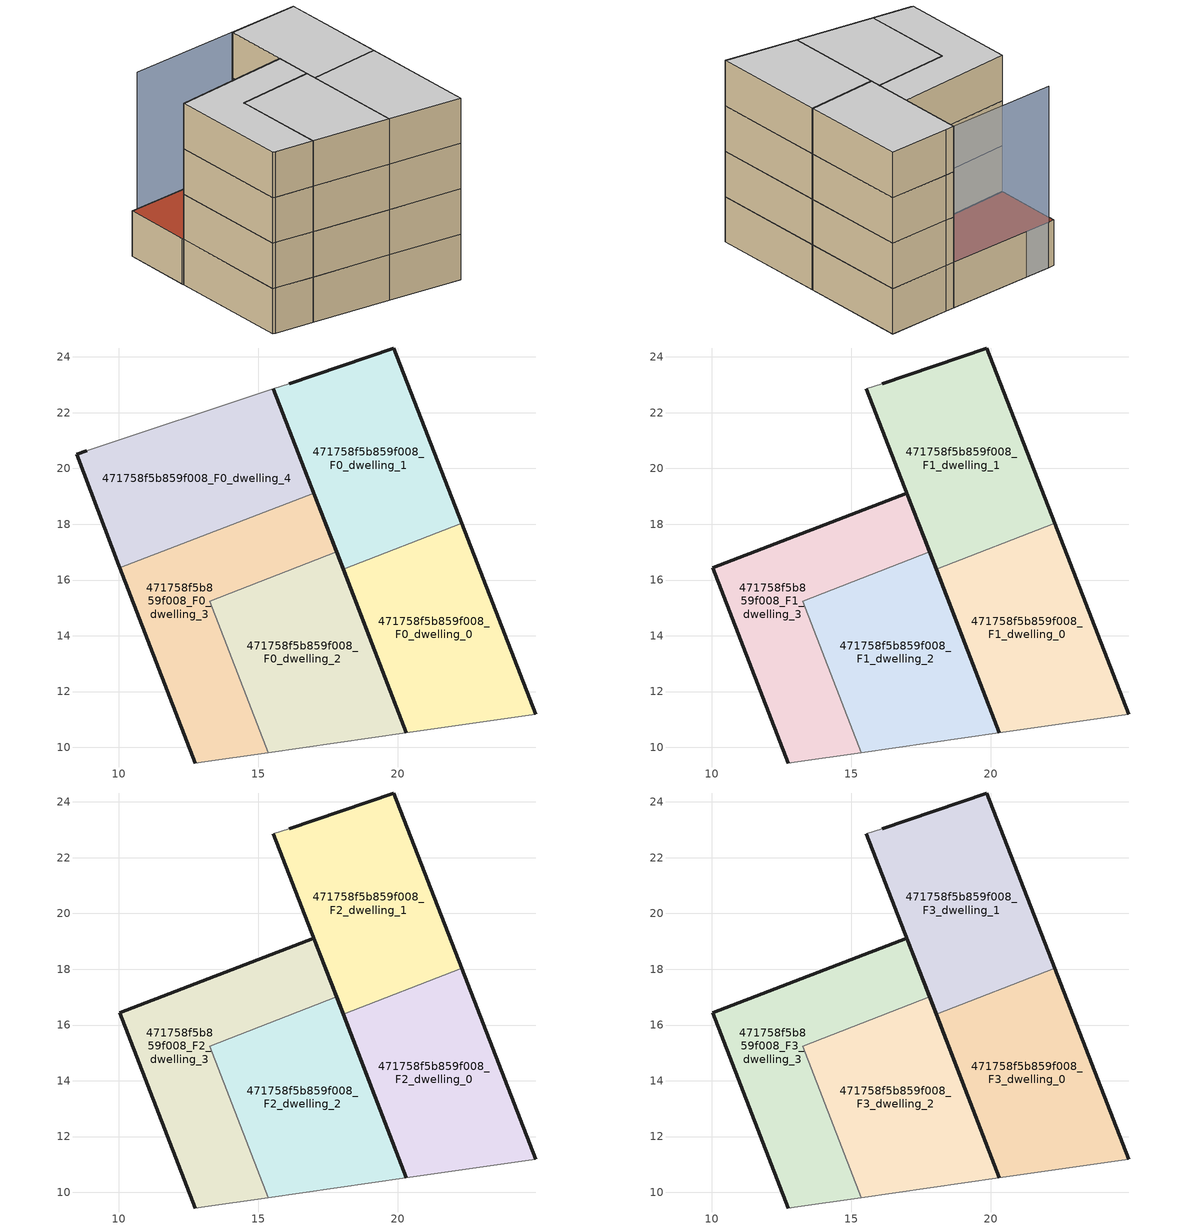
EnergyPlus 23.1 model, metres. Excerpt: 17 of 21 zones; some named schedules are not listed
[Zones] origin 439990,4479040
471758f5b859f008_F0_dwelling_0
 floor ground (EU_floor_Construction): 24.96,11.19 22.31,18.04 18.05,16.39 20.32,10.52 z0
 wall outside (EU_wall_Construction): 22.31,18.04 24.96,11.19 / 20.32,10.52 18.05,16.39 z0:3
 wall adiabatic (EU_wall_Construction): 24.96,11.19 20.32,10.52 z0:3
 wall to 471758f5b859f008_F0_dwelling_1 (EU_wall_Construction): 18.05,16.39 22.31,18.04 z0:3
471758f5b859f008_F0_dwelling_1
 floor ground (EU_floor_Construction): 22.31,18.04 19.87,24.32 16.11,23.04 15.55,22.86 18.05,16.39 z0
 wall outside (EU_wall_Construction): 16.11,23.04 19.87,24.32 22.31,18.04 / 18.05,16.39 15.55,22.86 z0:3
 wall adiabatic (EU_wall_Construction): 15.55,22.86 16.11,23.04 z0:3
471758f5b859f008_F0_dwelling_2
 floor ground (EU_floor_Construction): 20.32,10.52 17.81,17 13.26,15.25 15.37,9.81 z0
 wall outside (EU_wall_Construction): 17.81,17 20.32,10.52 z0:3
 wall to 471758f5b859f008_F0_dwelling_3 (EU_wall_Construction): 15.37,9.81 13.26,15.25 17.81,17 z0:3
 wall adiabatic (EU_wall_Construction): 20.32,10.52 15.37,9.81 z0:3
471758f5b859f008_F0_dwelling_3
 floor ground (EU_floor_Construction): 15.37,9.81 13.26,15.25 17.81,17 16.99,19.12 10.04,16.43 12.75,9.44 12.95,9.46 z0
 wall outside (EU_wall_Construction): 12.75,9.44 10.04,16.43 / 16.99,19.12 17.81,17 z0:3
 wall adiabatic (EU_wall_Construction): 15.37,9.81 12.95,9.46 12.75,9.44 z0:3
 wall to 471758f5b859f008_F0_dwelling_4 (EU_wall_Construction): 10.04,16.43 16.99,19.12 z0:3
471758f5b859f008_F0_dwelling_4
 floor ground (EU_floor_Construction): 16.99,19.12 15.55,22.86 8.85,20.63 8.49,20.5 10.01,16.53 10.04,16.43 z0
 wall outside (EU_wall_Construction): 10.04,16.43 10.01,16.53 8.49,20.5 8.85,20.63 / 15.55,22.86 16.99,19.12 z0:3
 wall adiabatic (EU_wall_Construction): 8.85,20.63 15.55,22.86 z0:3
 roof outside (EU_roof_Construction): 15.55,22.86 16.99,19.12 10.04,16.43 10.01,16.53 8.49,20.5 8.85,20.63 z3
471758f5b859f008_F1_dwelling_0
 floor to 471758f5b859f008_F0_dwelling_0 (EU_floor_Construction): 24.96,11.19 22.31,18.04 18.05,16.39 20.32,10.52 z3
 wall outside (EU_wall_Construction): 22.31,18.04 24.96,11.19 / 20.32,10.52 18.05,16.39 z3:6
 wall adiabatic (EU_wall_Construction): 24.96,11.19 20.32,10.52 z3:6
 wall to 471758f5b859f008_F1_dwelling_1 (EU_wall_Construction): 18.05,16.39 22.31,18.04 z3:6
471758f5b859f008_F1_dwelling_1
 floor to 471758f5b859f008_F0_dwelling_1 (EU_floor_Construction): 22.31,18.04 19.87,24.32 16.11,23.04 15.55,22.86 18.05,16.39 z3
 wall outside (EU_wall_Construction): 16.11,23.04 19.87,24.32 22.31,18.04 / 18.05,16.39 15.55,22.86 z3:6
 wall adiabatic (EU_wall_Construction): 15.55,22.86 16.11,23.04 z3:6
471758f5b859f008_F1_dwelling_2
 floor to 471758f5b859f008_F0_dwelling_2 (EU_floor_Construction): 20.32,10.52 17.81,17 13.26,15.25 15.37,9.81 z3
 wall outside (EU_wall_Construction): 17.81,17 20.32,10.52 z3:6
 wall to 471758f5b859f008_F1_dwelling_3 (EU_wall_Construction): 15.37,9.81 13.26,15.25 17.81,17 z3:6
 wall adiabatic (EU_wall_Construction): 20.32,10.52 15.37,9.81 z3:6
471758f5b859f008_F1_dwelling_3
 floor to 471758f5b859f008_F0_dwelling_3 (EU_floor_Construction): 15.37,9.81 13.26,15.25 17.81,17 16.99,19.12 10.04,16.43 12.75,9.44 12.95,9.46 z3
 wall outside (EU_wall_Construction): 12.75,9.44 10.04,16.43 16.99,19.12 17.81,17 z3:6
 wall adiabatic (EU_wall_Construction): 15.37,9.81 12.95,9.46 12.75,9.44 z3:6
471758f5b859f008_F2_dwelling_0
 floor to 471758f5b859f008_F1_dwelling_0 (EU_floor_Construction): 24.96,11.19 22.31,18.04 18.05,16.39 20.32,10.52 z6
 wall outside (EU_wall_Construction): 22.31,18.04 24.96,11.19 / 20.32,10.52 18.05,16.39 z6:9
 wall adiabatic (EU_wall_Construction): 24.96,11.19 20.32,10.52 z6:9
 wall to 471758f5b859f008_F2_dwelling_1 (EU_wall_Construction): 18.05,16.39 22.31,18.04 z6:9
471758f5b859f008_F2_dwelling_1
 floor to 471758f5b859f008_F1_dwelling_1 (EU_floor_Construction): 22.31,18.04 19.87,24.32 16.11,23.04 15.55,22.86 18.05,16.39 z6
 wall outside (EU_wall_Construction): 16.11,23.04 19.87,24.32 22.31,18.04 / 18.05,16.39 15.55,22.86 z6:9
 wall adiabatic (EU_wall_Construction): 15.55,22.86 16.11,23.04 z6:9
471758f5b859f008_F2_dwelling_2
 floor to 471758f5b859f008_F1_dwelling_2 (EU_floor_Construction): 20.32,10.52 17.81,17 13.26,15.25 15.37,9.81 z6
 wall outside (EU_wall_Construction): 17.81,17 20.32,10.52 z6:9
 wall to 471758f5b859f008_F2_dwelling_3 (EU_wall_Construction): 15.37,9.81 13.26,15.25 17.81,17 z6:9
 wall adiabatic (EU_wall_Construction): 20.32,10.52 15.37,9.81 z6:9
471758f5b859f008_F2_dwelling_3
 floor to 471758f5b859f008_F1_dwelling_3 (EU_floor_Construction): 15.37,9.81 13.26,15.25 17.81,17 16.99,19.12 10.04,16.43 12.75,9.44 12.95,9.46 z6
 wall outside (EU_wall_Construction): 12.75,9.44 10.04,16.43 16.99,19.12 17.81,17 z6:9
 wall adiabatic (EU_wall_Construction): 15.37,9.81 12.95,9.46 12.75,9.44 z6:9
471758f5b859f008_F3_dwelling_0
 floor to 471758f5b859f008_F2_dwelling_0 (EU_floor_Construction): 24.96,11.19 22.31,18.04 18.05,16.39 20.32,10.52 z9
 wall outside (EU_wall_Construction): 22.31,18.04 24.96,11.19 / 20.32,10.52 18.05,16.39 z9:12
 wall adiabatic (EU_wall_Construction): 24.96,11.19 20.32,10.52 z9:12
 wall to 471758f5b859f008_F3_dwelling_1 (EU_wall_Construction): 18.05,16.39 22.31,18.04 z9:12
 ceiling to 471758f5b859f008_F4_dwelling_0 (EU_floor_Construction): 22.31,18.04 24.96,11.19 20.32,10.52 18.05,16.39 z12
471758f5b859f008_F3_dwelling_1
 floor to 471758f5b859f008_F2_dwelling_1 (EU_floor_Construction): 22.31,18.04 19.87,24.32 16.11,23.04 15.55,22.86 18.05,16.39 z9
 wall outside (EU_wall_Construction): 16.11,23.04 19.87,24.32 22.31,18.04 / 18.05,16.39 15.55,22.86 z9:12
 wall adiabatic (EU_wall_Construction): 15.55,22.86 16.11,23.04 z9:12
 ceiling to 471758f5b859f008_F4_dwelling_1 (EU_floor_Construction): 19.87,24.32 22.31,18.04 18.05,16.39 15.55,22.86 16.11,23.04 z12
471758f5b859f008_F3_dwelling_2
 floor to 471758f5b859f008_F2_dwelling_2 (EU_floor_Construction): 20.32,10.52 17.81,17 13.26,15.25 15.37,9.81 z9
 wall outside (EU_wall_Construction): 17.81,17 20.32,10.52 z9:12
 wall to 471758f5b859f008_F3_dwelling_3 (EU_wall_Construction): 15.37,9.81 13.26,15.25 17.81,17 z9:12
 wall adiabatic (EU_wall_Construction): 20.32,10.52 15.37,9.81 z9:12
 ceiling to 471758f5b859f008_F4_dwelling_2 (EU_floor_Construction): 17.81,17 20.32,10.52 15.37,9.81 13.26,15.25 z12
471758f5b859f008_F3_dwelling_3
 floor to 471758f5b859f008_F2_dwelling_3 (EU_floor_Construction): 15.37,9.81 13.26,15.25 17.81,17 16.99,19.12 10.04,16.43 12.75,9.44 12.95,9.46 z9
 wall outside (EU_wall_Construction): 12.75,9.44 10.04,16.43 16.99,19.12 17.81,17 z9:12
 wall adiabatic (EU_wall_Construction): 15.37,9.81 12.95,9.46 12.75,9.44 z9:12
 ceiling to 471758f5b859f008_F4_dwelling_3 (EU_floor_Construction): 16.99,19.12 17.81,17 13.26,15.25 15.37,9.81 12.95,9.46 12.75,9.44 10.04,16.43 z12
shading: 16.11,23.04 8.85,20.64 z0:12
[Building]
EU S2 Campaign: North Axis=0; Terrain=City; Solar Distribution=FullExterior
[Site:Location]
Madrid: Latitude=40.5; Longitude=-3.5; Time Zone=1; Elevation=609
[SizingPeriod:WeatherFileDays]
AnnualSizingPeriod: Begin Month=1; Begin Day of Month=1; End Month=12; End Day of Month=31; Day of Week for Start Day=Monday; Use Weather File Daylight Saving Period=No; Use Weather File Rain and Snow Indicators=No
[MATERIAL]
EU_InternalMass_Material: Roughness=MediumRough; Thickness=0.1; Conductivity=1; Density=1800; Specific Heat=900; Thermal Absorptance=0.9; Solar Absorptance=0.7; Visible Absorptance=0.7
[MATERIAL:NOMASS] Roughness=MediumRough; Thermal Absorptance=0.9; Solar Absorptance=0.7; Visible Absorptance=0.7
Name | Thermal Resistance
EU_wall_NoMass | 1.60022
EU_roof_NoMass | 1.57597
EU_floor_NoMass | 0.470652
[CONSTRUCTION]
EU_wall_Construction: EU_wall_NoMass
EU_roof_Construction: EU_roof_NoMass
EU_floor_Construction: EU_floor_NoMass
EU_InternalMass_Construction: EU_InternalMass_Material
[ZONE] Type=1; Multiplier=1; Ceiling Height=autocalculate; Floor Area=autocalculate; Part of Total Floor Area=Yes
Name | Volume
471758f5b859f008_F0_dwelling_0; 471758f5b859f008_F1_dwelling_0; 471758f5b859f008_F2_dwelling_0; 471758f5b859f008_F3_dwelling_0 | 93.4827
471758f5b859f008_F0_dwelling_1; 471758f5b859f008_F1_dwelling_1; 471758f5b859f008_F2_dwelling_1; 471758f5b859f008_F3_dwelling_1 | 93.4845
471758f5b859f008_F0_dwelling_2; 471758f5b859f008_F1_dwelling_2; 471758f5b859f008_F2_dwelling_2; 471758f5b859f008_F3_dwelling_2 | 93.4977
471758f5b859f008_F0_dwelling_3; 471758f5b859f008_F1_dwelling_3; 471758f5b859f008_F2_dwelling_3; 471758f5b859f008_F3_dwelling_3 | 93.4834
471758f5b859f008_F0_dwelling_4 | 93.5046
[INTERNALMASS] Construction=EU_InternalMass_Construction
Name | Zone or ZoneList | Surface Area
471758f5b859f008_F0_dwelling_0_EU_InternalMass | 471758f5b859f008_F0_dwelling_0 | 31.1616
471758f5b859f008_F0_dwelling_1_EU_InternalMass | 471758f5b859f008_F0_dwelling_1 | 31.162
471758f5b859f008_F0_dwelling_2_EU_InternalMass | 471758f5b859f008_F0_dwelling_2 | 31.1667
471758f5b859f008_F0_dwelling_3_EU_InternalMass | 471758f5b859f008_F0_dwelling_3 | 31.1612
471758f5b859f008_F0_dwelling_4_EU_InternalMass | 471758f5b859f008_F0_dwelling_4 | 31.1667
471758f5b859f008_F1_dwelling_0_EU_InternalMass | 471758f5b859f008_F1_dwelling_0 | 38.9575
471758f5b859f008_F1_dwelling_1_EU_InternalMass | 471758f5b859f008_F1_dwelling_1 | 38.9543
471758f5b859f008_F1_dwelling_2_EU_InternalMass | 471758f5b859f008_F1_dwelling_2 | 38.9583
471758f5b859f008_F1_dwelling_3_EU_InternalMass | 471758f5b859f008_F1_dwelling_3 | 38.9539
471758f5b859f008_F2_dwelling_0_EU_InternalMass | 471758f5b859f008_F2_dwelling_0 | 38.9575
471758f5b859f008_F2_dwelling_1_EU_InternalMass | 471758f5b859f008_F2_dwelling_1 | 38.9543
471758f5b859f008_F2_dwelling_2_EU_InternalMass | 471758f5b859f008_F2_dwelling_2 | 38.9583
471758f5b859f008_F2_dwelling_3_EU_InternalMass | 471758f5b859f008_F2_dwelling_3 | 38.9539
471758f5b859f008_F3_dwelling_0_EU_InternalMass | 471758f5b859f008_F3_dwelling_0 | 38.9575
471758f5b859f008_F3_dwelling_1_EU_InternalMass | 471758f5b859f008_F3_dwelling_1 | 38.9543
471758f5b859f008_F3_dwelling_2_EU_InternalMass | 471758f5b859f008_F3_dwelling_2 | 38.9583
471758f5b859f008_F3_dwelling_3_EU_InternalMass | 471758f5b859f008_F3_dwelling_3 | 38.9539
[OTHEREQUIPMENT] Fuel Type=Electricity; Design Level Calculation Method=Watts/Area; Power per Zone Floor Area=1; Fraction Latent=0; Fraction Radiant=0; Fraction Lost=0; Carbon Dioxide Generation Rate=0; EndUse Subcategory=EU_Step8_InternalGains
Name | Zone or ZoneList or Space or SpaceList | Schedule
EU_Step8_InternalGain_471758f5b859f008_F0_dwelling_0_f000 | 471758f5b859f008_F0_dwelling_0 | EU_Step8_GainSchedule_471758f5b859f008_F0_dwelling_0_f000
EU_Step8_InternalGain_471758f5b859f008_F0_dwelling_1_f000 | 471758f5b859f008_F0_dwelling_1 | EU_Step8_GainSchedule_471758f5b859f008_F0_dwelling_1_f000
EU_Step8_InternalGain_471758f5b859f008_F0_dwelling_2_f000 | 471758f5b859f008_F0_dwelling_2 | EU_Step8_GainSchedule_471758f5b859f008_F0_dwelling_2_f000
EU_Step8_InternalGain_471758f5b859f008_F0_dwelling_3_f000 | 471758f5b859f008_F0_dwelling_3 | EU_Step8_GainSchedule_471758f5b859f008_F0_dwelling_3_f000
EU_Step8_InternalGain_471758f5b859f008_F0_dwelling_4_f000 | 471758f5b859f008_F0_dwelling_4 | EU_Step8_GainSchedule_471758f5b859f008_F0_dwelling_4_f000
EU_Step8_InternalGain_471758f5b859f008_F1_dwelling_0_f000 | 471758f5b859f008_F1_dwelling_0 | EU_Step8_GainSchedule_471758f5b859f008_F1_dwelling_0_f000
EU_Step8_InternalGain_471758f5b859f008_F1_dwelling_1_f000 | 471758f5b859f008_F1_dwelling_1 | EU_Step8_GainSchedule_471758f5b859f008_F1_dwelling_1_f000
EU_Step8_InternalGain_471758f5b859f008_F1_dwelling_2_f000 | 471758f5b859f008_F1_dwelling_2 | EU_Step8_GainSchedule_471758f5b859f008_F1_dwelling_2_f000
EU_Step8_InternalGain_471758f5b859f008_F1_dwelling_3_f000 | 471758f5b859f008_F1_dwelling_3 | EU_Step8_GainSchedule_471758f5b859f008_F1_dwelling_3_f000
EU_Step8_InternalGain_471758f5b859f008_F2_dwelling_0_f000 | 471758f5b859f008_F2_dwelling_0 | EU_Step8_GainSchedule_471758f5b859f008_F2_dwelling_0_f000
EU_Step8_InternalGain_471758f5b859f008_F2_dwelling_1_f000 | 471758f5b859f008_F2_dwelling_1 | EU_Step8_GainSchedule_471758f5b859f008_F2_dwelling_1_f000
EU_Step8_InternalGain_471758f5b859f008_F2_dwelling_2_f000 | 471758f5b859f008_F2_dwelling_2 | EU_Step8_GainSchedule_471758f5b859f008_F2_dwelling_2_f000
EU_Step8_InternalGain_471758f5b859f008_F2_dwelling_3_f000 | 471758f5b859f008_F2_dwelling_3 | EU_Step8_GainSchedule_471758f5b859f008_F2_dwelling_3_f000
EU_Step8_InternalGain_471758f5b859f008_F3_dwelling_0_f000 | 471758f5b859f008_F3_dwelling_0 | EU_Step8_GainSchedule_471758f5b859f008_F3_dwelling_0_f000
EU_Step8_InternalGain_471758f5b859f008_F3_dwelling_1_f000 | 471758f5b859f008_F3_dwelling_1 | EU_Step8_GainSchedule_471758f5b859f008_F3_dwelling_1_f000
EU_Step8_InternalGain_471758f5b859f008_F3_dwelling_2_f000 | 471758f5b859f008_F3_dwelling_2 | EU_Step8_GainSchedule_471758f5b859f008_F3_dwelling_2_f000
EU_Step8_InternalGain_471758f5b859f008_F3_dwelling_3_f000 | 471758f5b859f008_F3_dwelling_3 | EU_Step8_GainSchedule_471758f5b859f008_F3_dwelling_3_f000
[ZONEVENTILATION:DESIGNFLOWRATE] Schedule=EU_AlwaysOn; Design Flow Rate Calculation Method=AirChanges/Hour; Air Changes per Hour=0.480704; Ventilation Type=Natural; Fan Pressure Rise=0; Fan Total Efficiency=1; Constant Term Coefficient=1; Temperature Term Coefficient=0; Velocity Term Coefficient=0; Velocity Squared Term Coefficient=0; Minimum Indoor Temperature=-100; Maximum Indoor Temperature=100; Delta Temperature=-100; Minimum Outdoor Temperature=-100; Maximum Outdoor Temperature=100; Maximum Wind Speed=40
Name | Zone or ZoneList or Space or SpaceList
EU_ConstantAir_471758f5b859f008_F0_dwelling_0 | 471758f5b859f008_F0_dwelling_0
EU_ConstantAir_471758f5b859f008_F0_dwelling_1 | 471758f5b859f008_F0_dwelling_1
EU_ConstantAir_471758f5b859f008_F0_dwelling_2 | 471758f5b859f008_F0_dwelling_2
EU_ConstantAir_471758f5b859f008_F0_dwelling_3 | 471758f5b859f008_F0_dwelling_3
EU_ConstantAir_471758f5b859f008_F0_dwelling_4 | 471758f5b859f008_F0_dwelling_4
EU_ConstantAir_471758f5b859f008_F1_dwelling_0 | 471758f5b859f008_F1_dwelling_0
EU_ConstantAir_471758f5b859f008_F1_dwelling_1 | 471758f5b859f008_F1_dwelling_1
EU_ConstantAir_471758f5b859f008_F1_dwelling_2 | 471758f5b859f008_F1_dwelling_2
EU_ConstantAir_471758f5b859f008_F1_dwelling_3 | 471758f5b859f008_F1_dwelling_3
EU_ConstantAir_471758f5b859f008_F2_dwelling_0 | 471758f5b859f008_F2_dwelling_0
EU_ConstantAir_471758f5b859f008_F2_dwelling_1 | 471758f5b859f008_F2_dwelling_1
EU_ConstantAir_471758f5b859f008_F2_dwelling_2 | 471758f5b859f008_F2_dwelling_2
EU_ConstantAir_471758f5b859f008_F2_dwelling_3 | 471758f5b859f008_F2_dwelling_3
EU_ConstantAir_471758f5b859f008_F3_dwelling_0 | 471758f5b859f008_F3_dwelling_0
EU_ConstantAir_471758f5b859f008_F3_dwelling_1 | 471758f5b859f008_F3_dwelling_1
EU_ConstantAir_471758f5b859f008_F3_dwelling_2 | 471758f5b859f008_F3_dwelling_2
EU_ConstantAir_471758f5b859f008_F3_dwelling_3 | 471758f5b859f008_F3_dwelling_3
[HVACTEMPLATE:THERMOSTAT] Constant Heating Setpoint=20; Constant Cooling Setpoint=50
EU_HeatOnly_471758f5b859f008_F0_dwelling_0; EU_HeatOnly_471758f5b859f008_F0_dwelling_1; EU_HeatOnly_471758f5b859f008_F0_dwelling_2; EU_HeatOnly_471758f5b859f008_F0_dwelling_3; EU_HeatOnly_471758f5b859f008_F0_dwelling_4; EU_HeatOnly_471758f5b859f008_F1_dwelling_0; EU_HeatOnly_471758f5b859f008_F1_dwelling_1; EU_HeatOnly_471758f5b859f008_F1_dwelling_2; EU_HeatOnly_471758f5b859f008_F1_dwelling_3; EU_HeatOnly_471758f5b859f008_F2_dwelling_0; EU_HeatOnly_471758f5b859f008_F2_dwelling_1; EU_HeatOnly_471758f5b859f008_F2_dwelling_2; EU_HeatOnly_471758f5b859f008_F2_dwelling_3; EU_HeatOnly_471758f5b859f008_F3_dwelling_0; EU_HeatOnly_471758f5b859f008_F3_dwelling_1; EU_HeatOnly_471758f5b859f008_F3_dwelling_2; EU_HeatOnly_471758f5b859f008_F3_dwelling_3; EU_HeatOnly_471758f5b859f008_F4_dwelling_0; EU_HeatOnly_471758f5b859f008_F4_dwelling_1; EU_HeatOnly_471758f5b859f008_F4_dwelling_2; EU_HeatOnly_471758f5b859f008_F4_dwelling_3
[HVACTEMPLATE:ZONE:IDEALLOADSAIRSYSTEM] System Availability Schedule=EU_AlwaysOn; Maximum Heating Supply Air Temperature=50; Minimum Cooling Supply Air Temperature=13; Maximum Heating Supply Air Humidity Ratio=0.0156; Minimum Cooling Supply Air Humidity Ratio=0.0077; Heating Limit=NoLimit; Cooling Limit=NoLimit; Heating Availability Schedule=EU_AlwaysOn; Cooling Availability Schedule=EU_CoolingOff; Dehumidification Control Type=ConstantSensibleHeatRatio; Cooling Sensible Heat Ratio=0.7; Dehumidification Setpoint=60; Humidification Control Type=None; Humidification Setpoint=30; Outdoor Air Method=None; Outdoor Air Flow Rate per Person=0.00944; Outdoor Air Flow Rate per Zone Floor Area=0; Outdoor Air Flow Rate per Zone=0; Demand Controlled Ventilation Type=None; Outdoor Air Economizer Type=NoEconomizer; Heat Recovery Type=None; Sensible Heat Recovery Effectiveness=0.7; Latent Heat Recovery Effectiveness=0.65
Name | Template Thermostat
471758f5b859f008_F0_dwelling_0 | EU_HeatOnly_471758f5b859f008_F0_dwelling_0
471758f5b859f008_F0_dwelling_1 | EU_HeatOnly_471758f5b859f008_F0_dwelling_1
471758f5b859f008_F0_dwelling_2 | EU_HeatOnly_471758f5b859f008_F0_dwelling_2
471758f5b859f008_F0_dwelling_3 | EU_HeatOnly_471758f5b859f008_F0_dwelling_3
471758f5b859f008_F0_dwelling_4 | EU_HeatOnly_471758f5b859f008_F0_dwelling_4
471758f5b859f008_F1_dwelling_0 | EU_HeatOnly_471758f5b859f008_F1_dwelling_0
471758f5b859f008_F1_dwelling_1 | EU_HeatOnly_471758f5b859f008_F1_dwelling_1
471758f5b859f008_F1_dwelling_2 | EU_HeatOnly_471758f5b859f008_F1_dwelling_2
471758f5b859f008_F1_dwelling_3 | EU_HeatOnly_471758f5b859f008_F1_dwelling_3
471758f5b859f008_F2_dwelling_0 | EU_HeatOnly_471758f5b859f008_F2_dwelling_0
471758f5b859f008_F2_dwelling_1 | EU_HeatOnly_471758f5b859f008_F2_dwelling_1
471758f5b859f008_F2_dwelling_2 | EU_HeatOnly_471758f5b859f008_F2_dwelling_2
